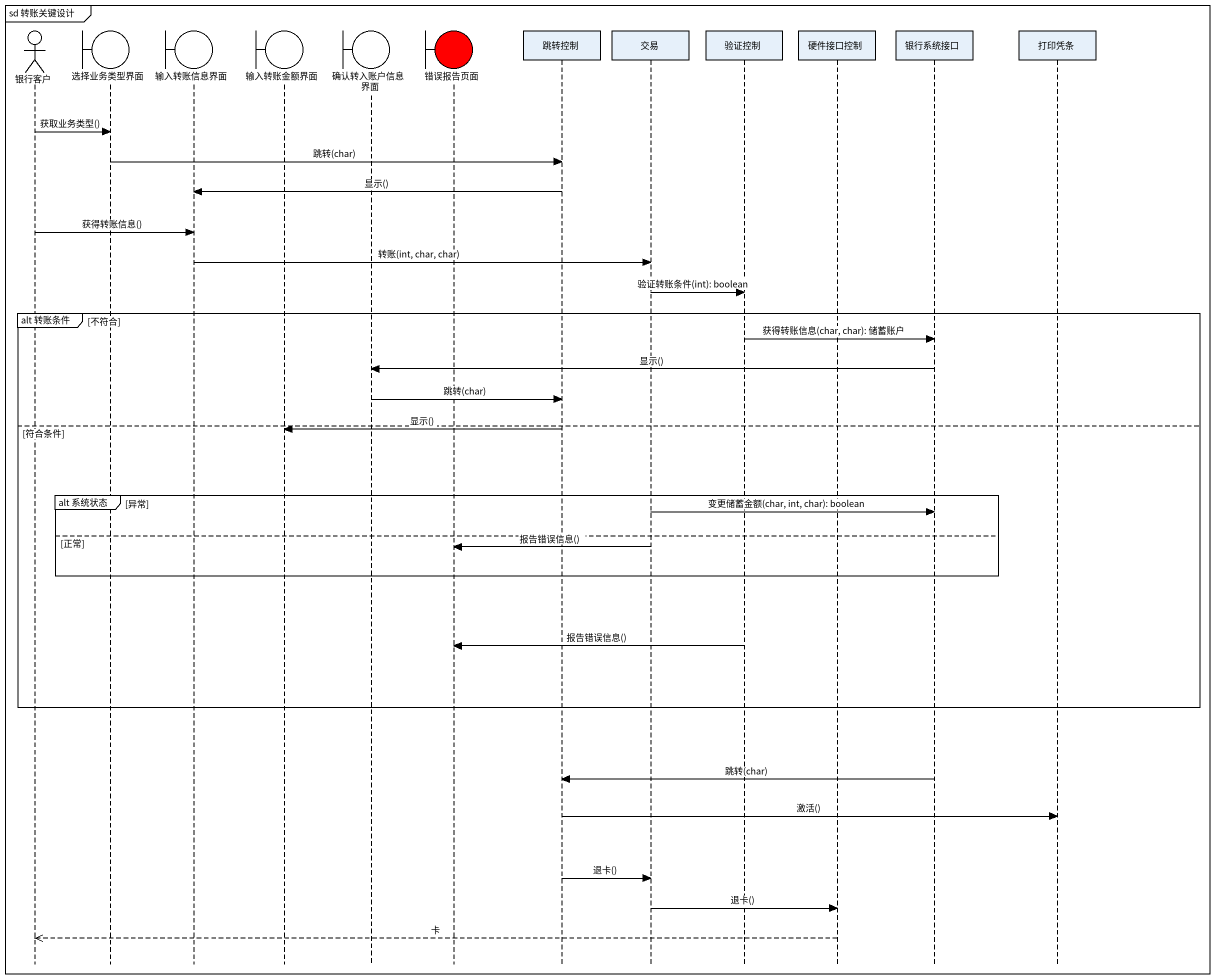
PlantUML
@startuml
mainframe sd 转账关键设计
hide footbox
actor 银行客户
boundary 选择业务类型界面
boundary 输入转账信息界面
boundary 输入转账金额界面
boundary 确认转入账户信息界面
boundary 错误报告页面 #FF0000
participant 跳转控制
participant 交易
participant 验证控制
participant 硬件接口控制
participant 银行系统接口
participant 打印凭条

银行客户 -> 选择业务类型界面 : 获取业务类型()
选择业务类型界面 -> 跳转控制 : 跳转(char)
跳转控制 -> 输入转账信息界面 : 显示()
银行客户 -> 输入转账信息界面 : 获得转账信息()
输入转账信息界面 -> 交易 : 转账(int, char, char)
交易 -> 验证控制 : 验证转账条件(int): boolean
group alt 转账条件 [不符合]
  验证控制 -> 银行系统接口 : 获得转账信息(char, char): 储蓄账户
  银行系统接口 -> 确认转入账户信息界面 : 显示()
  确认转入账户信息界面 -> 跳转控制 : 跳转(char)
else 符合条件
  跳转控制 -> 输入转账金额界面 : 显示()
  group alt 系统状态 [异常]
    交易 -> 银行系统接口 : 变更储蓄金额(char, int, char): boolean
  else 正常
    交易 -> 错误报告页面 : 报告错误信息()
  end
  验证控制 -> 错误报告页面 : 报告错误信息()
end
银行系统接口 -> 跳转控制 : 跳转(char)
跳转控制 -> 打印凭条 : 激活()
跳转控制 -> 交易 : 退卡()
交易 -> 硬件接口控制 : 退卡()
硬件接口控制 -->> 银行客户 : 卡
@enduml
